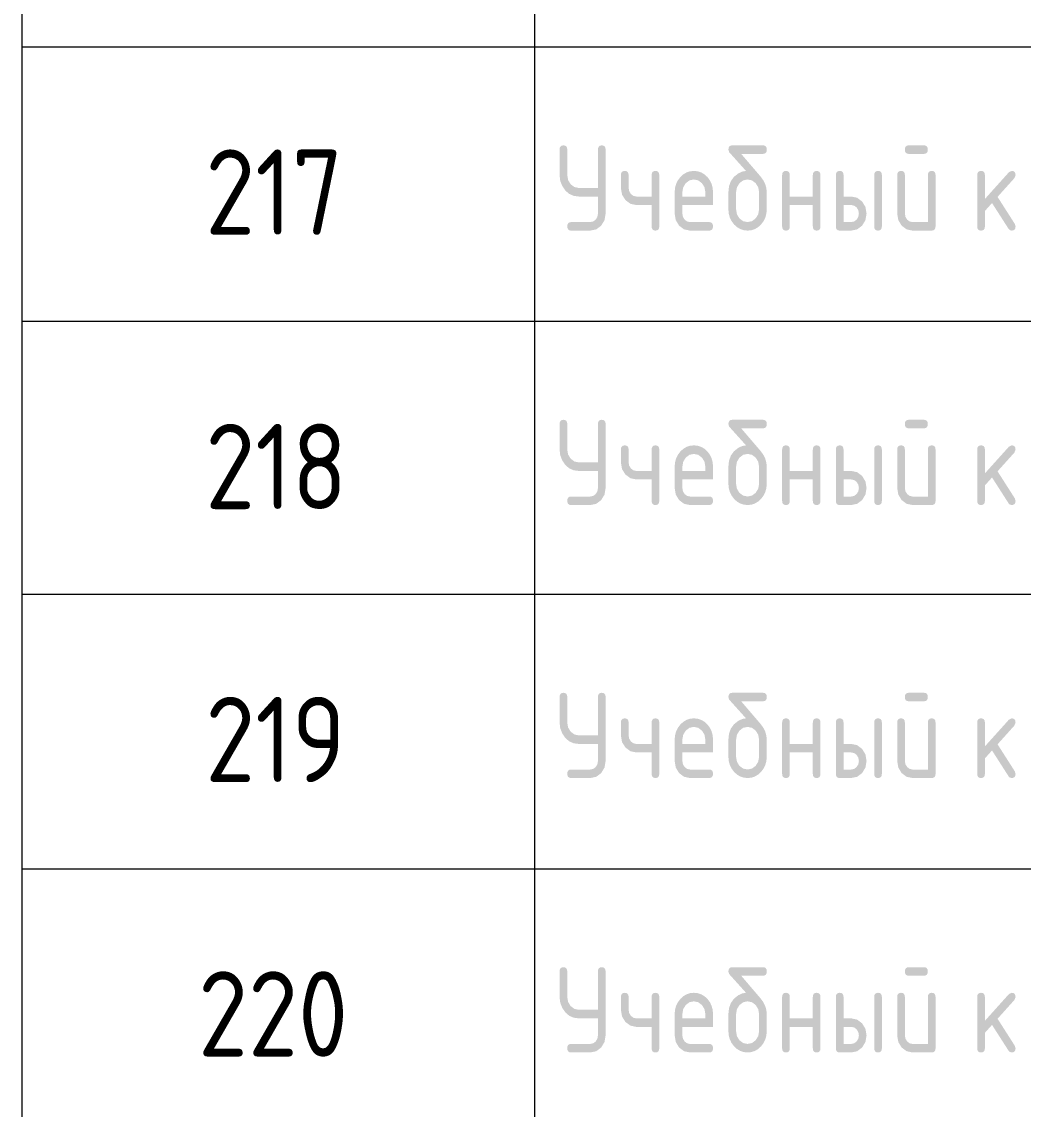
# Model space of a CAD drawing. Header units: millimetres. Extents: x -33838 to 476301, y -41806 to 120107.
# Drawn here: x 165623 to 168557, y 2246 to 5433 of the extents above; entities that cross this region are included whole.
import ezdxf

# ---------------------------------------------------------------- set-up
doc = ezdxf.new("R2010")
doc.units = ezdxf.units.MM
doc.layers.add('0_АР', color=8, linetype='Continuous', lineweight=20)
doc.styles.add('PIK', font='isocpeur.ttf', dxfattribs={"width": 0.9, "height": 250})

msp = doc.modelspace()

# ---------------------------------------------------------------- hatches: boundary and pattern name
at = {"layer": '0_АР'}
h = msp.add_hatch(color=7, dxfattribs=at)
h.dxf.hatch_style = 2
h.paths.add_polyline_path([(167311.05526, 4921.00927), (167254.88646, 4921.00927), (167239.82706, 4922.94377), (167226.72626, 4928.75387), (167215.57876, 4938.45007), (167206.37956, 4952.04277), (167200.57796, 4966.92557), (167198.66256, 4983.46197), (167198.66256, 5058.42727), (167199.36616, 5063.89377), (167201.48056, 5067.80477), (167205.01096, 5070.15527), (167209.96246, 5070.93987), (167214.88206, 5070.15527), (167218.39606, 5067.80477), (167220.50446, 5063.89377), (167221.20726, 5058.42727), (167221.20726, 4983.46197), (167223.66016, 4969.07527), (167231.07396, 4957.00367), (167241.94666, 4948.76987), (167254.88646, 4946.03447), (167311.05526, 4946.03447), (167311.05526, 5058.42727), (167311.75806, 5063.89377), (167313.86646, 5067.80477), (167317.38046, 5070.15527), (167322.30006, 5070.93987), (167327.21966, 5070.15527), (167330.73366, 5067.80477), (167332.84206, 5063.89377), (167333.54486, 5058.42727), (167333.54486, 4871.06917), (167330.28586, 4851.63887), (167320.53626, 4835.51577), (167306.02546, 4824.67757), (167288.62086, 4821.07397), (167232.39686, 4821.07397), (167227.48586, 4821.85087), (167223.99086, 4824.18837), (167221.90136, 4828.09677), (167221.20726, 4833.58657), (167221.90136, 4839.02117), (167223.99086, 4842.91587), (167227.48586, 4845.26027), (167232.39686, 4846.04407), (167288.62086, 4846.04407), (167297.21976, 4847.86307), (167304.49586, 4853.32007), (167309.40856, 4861.40917), (167311.05526, 4871.06917)])
h = msp.add_hatch(color=7, dxfattribs=at)
h.paths.add_polyline_path([(167805.72156, 4933.52187), (167805.72156, 4883.52667), (167804.68966, 4871.03047), (167801.60116, 4859.50057), (167796.46626, 4848.93187), (167789.29526, 4839.31917), (167780.64376, 4831.32917), (167771.13966, 4825.62837), (167760.77766, 4822.21167), (167749.55266, 4821.07397), (167738.31906, 4822.21167), (167727.93816, 4825.62837), (167718.41506, 4831.32917), (167709.75496, 4839.31917), (167702.56076, 4848.93187), (167697.42836, 4859.50057), (167694.35276, 4871.03047), (167693.32876, 4883.52667), (167693.32876, 4933.52187), (167695.14856, 4951.08237), (167700.61166, 4966.14697), (167709.72306, 4978.72067), (167722.48796, 4988.80877), (167734.14616, 4994.16937), (167744.97756, 4995.97457), (167695.58866, 5050.87557), (167693.32876, 5058.26187), (167694.03236, 5063.80077), (167696.14676, 5067.76347), (167699.67716, 5070.14487), (167704.62866, 5070.93987), (167794.69716, 5070.93987), (167799.58496, 5070.15527), (167803.08256, 5067.80477), (167805.18496, 5063.89377), (167805.88686, 5058.42727), (167805.18496, 5052.96937), (167803.08256, 5049.07727), (167799.58496, 5046.74577), (167794.69716, 5045.96977), (167730.81136, 5045.96977), (167787.36606, 4979.87907), (167795.39656, 4968.89187), (167801.13266, 4957.50667), (167804.57426, 4945.71837)])
h.paths.add_polyline_path([(167783.28706, 4883.52667), (167783.28706, 4933.52187), (167780.80656, 4947.86727), (167773.36516, 4959.98027), (167762.45116, 4968.24157), (167749.55266, 4971.00457), (167736.61286, 4968.24157), (167725.74016, 4959.98027), (167718.32636, 4947.86727), (167715.87346, 4933.52187), (167715.87346, 4883.52667), (167718.31256, 4869.01587), (167725.62996, 4856.90297), (167736.49576, 4848.74497), (167749.55266, 4846.04407), (167762.45116, 4848.77947), (167773.36516, 4857.01317), (167780.80656, 4869.13307)])
h = msp.add_hatch(color=7, dxfattribs=at)
h.paths.add_polyline_path([(168300.38776, 4983.46197), (168300.38776, 4833.58657), (168299.68496, 4828.09677), (168297.57656, 4824.18837), (168294.06256, 4821.85087), (168289.14296, 4821.07397), (168232.97406, 4821.07397), (168215.56946, 4824.67757), (168201.05876, 4835.51577), (168191.26086, 4851.63887), (168187.99496, 4871.06917), (168187.99496, 4983.46197), (168188.69856, 4988.92847), (168190.81296, 4992.83957), (168194.34336, 4995.18997), (168199.29486, 4995.97457), (168204.21446, 4995.18997), (168207.72846, 4992.83957), (168209.83686, 4988.92847), (168210.53966, 4983.46197), (168210.53966, 4871.06917), (168212.19326, 4861.52627), (168217.15416, 4853.43027), (168224.40266, 4847.87677), (168232.97406, 4846.04407), (168277.95326, 4846.04407), (168277.95326, 4983.46197), (168278.64746, 4988.92847), (168280.73686, 4992.83957), (168284.23196, 4995.18997), (168289.14296, 4995.97457), (168294.06256, 4995.18997), (168297.57656, 4992.83957), (168299.68496, 4988.92847)])
h.paths.add_polyline_path([(168266.48796, 5045.96977), (168221.72926, 5045.96977), (168216.81826, 5046.74577), (168213.32326, 5049.07727), (168211.23386, 5052.96937), (168210.53966, 5058.42727), (168211.23386, 5063.89377), (168213.32326, 5067.80477), (168216.81826, 5070.15527), (168221.72926, 5070.93987), (168266.48796, 5070.93987), (168271.40756, 5070.15527), (168274.92156, 5067.80477), (168277.02996, 5063.89377), (168277.73276, 5058.42727), (168277.02996, 5052.96937), (168274.92156, 5049.07727), (168271.40756, 5046.74577)])
h = msp.add_hatch(color=7, dxfattribs=at)
h.dxf.hatch_style = 2
h.paths.add_polyline_path([(167490.81966, 4983.46197), (167490.81966, 4833.58657), (167490.11686, 4828.09677), (167488.00846, 4824.18837), (167484.49446, 4821.85087), (167479.57486, 4821.07397), (167474.66386, 4821.85087), (167471.16886, 4824.18837), (167469.07936, 4828.09677), (167468.38516, 4833.58657), (167468.38516, 4896.03927), (167423.40606, 4896.03927), (167406.20806, 4899.63597), (167391.65606, 4910.42597), (167381.73416, 4926.26647), (167378.42686, 4945.04227), (167378.42686, 4983.46197), (167379.13056, 4988.92847), (167381.24496, 4992.83957), (167384.77526, 4995.18997), (167389.72676, 4995.97457), (167394.64636, 4995.18997), (167398.16036, 4992.83957), (167400.26876, 4988.92847), (167400.97156, 4983.46197), (167400.97156, 4946.03447), (167402.62516, 4936.49157), (167407.58616, 4928.39557), (167414.83466, 4922.84207), (167423.40606, 4921.00927), (167468.38516, 4921.00927), (167468.38516, 4983.46197), (167469.07936, 4988.92847), (167471.16886, 4992.83957), (167474.66386, 4995.18997), (167479.57486, 4995.97457), (167484.49446, 4995.18997), (167488.00846, 4992.83957), (167490.11686, 4988.92847)])
h = msp.add_hatch(color=7, dxfattribs=at)
h.paths.add_polyline_path([(167592.10176, 4971.00457), (167579.16196, 4968.24157), (167568.28926, 4959.98027), (167560.87536, 4947.86727), (167558.42246, 4933.52187), (167558.42246, 4921.00927), (167625.83616, 4921.00927), (167625.83616, 4933.52187), (167623.35566, 4947.86727), (167615.91426, 4959.98027), (167605.00016, 4968.24157)])
h.paths.add_polyline_path([(167558.42246, 4896.03927), (167558.42246, 4871.06917), (167560.07616, 4861.52627), (167565.03706, 4853.43027), (167572.28556, 4847.87677), (167580.85696, 4846.04407), (167637.02576, 4846.04407), (167641.94536, 4845.26027), (167645.45936, 4842.91587), (167647.56776, 4839.02117), (167648.27056, 4833.58657), (167647.56776, 4828.09677), (167645.45936, 4824.18837), (167641.94536, 4821.85087), (167637.02576, 4821.07397), (167580.85696, 4821.07397), (167563.45236, 4824.67757), (167548.94156, 4835.51577), (167539.14376, 4851.63887), (167535.87776, 4871.06917), (167535.87776, 4933.52187), (167536.90186, 4945.98627), (167539.97746, 4957.49977), (167545.10976, 4968.06237), (167552.30396, 4977.67427), (167560.96406, 4985.67287), (167570.48726, 4991.39257), (167580.86816, 4994.82827), (167592.10176, 4995.97457), (167603.46106, 4994.83937), (167613.89546, 4991.44087), (167623.40986, 4985.78917), (167632.00976, 4977.89467), (167639.10836, 4968.33367), (167644.19156, 4957.75467), (167647.24906, 4946.15247), (167648.27056, 4933.52187), (167648.27056, 4896.03927)])
h = msp.add_hatch(color=7, dxfattribs=at)
h.dxf.hatch_style = 2
h.paths.add_polyline_path([(167873.32436, 4896.03927), (167873.32436, 4833.58657), (167872.62156, 4828.09677), (167870.51316, 4824.18837), (167866.99916, 4821.85087), (167862.07956, 4821.07397), (167857.12806, 4821.85087), (167853.59776, 4824.18837), (167851.48326, 4828.09677), (167850.77966, 4833.58657), (167850.77966, 4983.46197), (167851.48326, 4988.92847), (167853.59776, 4992.83957), (167857.12806, 4995.18997), (167862.07956, 4995.97457), (167866.99916, 4995.18997), (167870.51316, 4992.83957), (167872.62156, 4988.92847), (167873.32436, 4983.46197), (167873.32436, 4921.00927), (167940.73796, 4921.00927), (167940.73796, 4983.46197), (167941.43216, 4988.92847), (167943.52166, 4992.83957), (167947.01666, 4995.18997), (167951.92766, 4995.97457), (167956.84726, 4995.18997), (167960.36126, 4992.83957), (167962.46966, 4988.92847), (167963.17246, 4983.46197), (167963.17246, 4833.58657), (167962.46966, 4828.09677), (167960.36126, 4824.18837), (167956.84726, 4821.85087), (167951.92766, 4821.07397), (167947.01666, 4821.85087), (167943.52166, 4824.18837), (167941.43216, 4828.09677), (167940.73796, 4833.58657), (167940.73796, 4896.03927)])
h = msp.add_hatch(color=7, dxfattribs=at)
h.paths.add_polyline_path([(168098.18896, 4871.06917), (168094.92296, 4851.63887), (168085.12516, 4835.51577), (168070.61436, 4824.67757), (168053.20976, 4821.07397), (168019.53046, 4821.07397), (168014.57906, 4821.85087), (168011.04866, 4824.18837), (168008.93426, 4828.09677), (168008.23056, 4833.58657), (168008.23056, 4983.46197), (168008.93426, 4988.92847), (168011.04866, 4992.83957), (168014.57906, 4995.18997), (168019.53046, 4995.97457), (168024.45006, 4995.18997), (168027.96406, 4992.83957), (168030.07246, 4988.92847), (168030.77526, 4983.46197), (168030.77526, 4921.00927), (168053.20976, 4921.00927), (168070.61436, 4917.37817), (168085.12516, 4906.51237), (168094.92296, 4890.42377)])
h.paths.add_polyline_path([(168075.69936, 4871.06917), (168074.05946, 4880.79127), (168069.19496, 4888.81837), (168061.96716, 4894.22717), (168053.20976, 4896.03927), (168030.77526, 4896.03927), (168030.77526, 4846.04407), (168053.20976, 4846.04407), (168061.85696, 4847.86307), (168069.13986, 4853.32007), (168074.05256, 4861.40917)])
h.paths.add_polyline_path([(168120.62336, 4983.46197), (168121.32616, 4988.92847), (168123.43456, 4992.83957), (168126.94856, 4995.18997), (168131.86816, 4995.97457), (168136.78776, 4995.18997), (168140.30176, 4992.83957), (168142.41016, 4988.92847), (168143.11296, 4983.46197), (168143.11296, 4833.58657), (168142.41016, 4828.09677), (168140.30176, 4824.18837), (168136.78776, 4821.85087), (168131.86816, 4821.07397), (168126.94856, 4821.85087), (168123.43456, 4824.18837), (168121.32616, 4828.09677), (168120.62336, 4833.58657)])
h = msp.add_hatch(color=7, dxfattribs=at)
h.dxf.hatch_style = 2
h.paths.add_polyline_path([(168444.98756, 4913.84347), (168515.59816, 4992.39167), (168523.59086, 4995.97457), (168528.51046, 4995.18997), (168532.02446, 4992.83957), (168534.13276, 4988.92847), (168534.83556, 4983.46197), (168531.41806, 4974.80787), (168482.08426, 4919.90687), (168532.63076, 4840.75237), (168534.83556, 4833.36607), (168534.13276, 4827.98057), (168532.02446, 4824.14007), (168528.51046, 4821.83967), (168523.59086, 4821.07397), (168518.26466, 4822.39687), (168514.22016, 4826.36567), (168465.87856, 4901.88217), (168444.98756, 4878.62087), (168444.98756, 4833.58657), (168444.28476, 4828.09677), (168442.17636, 4824.18837), (168438.66236, 4821.85087), (168433.74276, 4821.07397), (168428.79126, 4821.85087), (168425.26086, 4824.18837), (168423.14646, 4828.09677), (168422.44286, 4833.58657), (168422.44286, 4983.46197), (168423.14646, 4988.92847), (168425.26086, 4992.83957), (168428.79126, 4995.18997), (168433.74276, 4995.97457), (168438.66236, 4995.18997), (168442.17636, 4992.83957), (168444.28476, 4988.92847), (168444.98756, 4983.46197)])
h = msp.add_hatch(color=7, dxfattribs=at)
h.dxf.hatch_style = 2
h.paths.add_polyline_path([(167311.05526, 4116.67427), (167254.88646, 4116.67427), (167239.82706, 4118.60867), (167226.72626, 4124.41877), (167215.57876, 4134.11507), (167206.37956, 4147.70767), (167200.57796, 4162.59047), (167198.66256, 4179.12697), (167198.66256, 4254.09217), (167199.36616, 4259.55867), (167201.48056, 4263.46977), (167205.01096, 4265.82017), (167209.96246, 4266.60477), (167214.88206, 4265.82017), (167218.39606, 4263.46977), (167220.50446, 4259.55867), (167221.20726, 4254.09217), (167221.20726, 4179.12697), (167223.66016, 4164.74017), (167231.07396, 4152.66857), (167241.94666, 4144.43477), (167254.88646, 4141.69937), (167311.05526, 4141.69937), (167311.05526, 4254.09217), (167311.75806, 4259.55867), (167313.86646, 4263.46977), (167317.38046, 4265.82017), (167322.30006, 4266.60477), (167327.21966, 4265.82017), (167330.73366, 4263.46977), (167332.84206, 4259.55867), (167333.54486, 4254.09217), (167333.54486, 4066.73417), (167330.28586, 4047.30377), (167320.53626, 4031.18077), (167306.02546, 4020.34247), (167288.62086, 4016.73887), (167232.39686, 4016.73887), (167227.48586, 4017.51577), (167223.99086, 4019.85327), (167221.90136, 4023.76177), (167221.20726, 4029.25147), (167221.90136, 4034.68617), (167223.99086, 4038.58077), (167227.48586, 4040.92517), (167232.39686, 4041.70897), (167288.62086, 4041.70897), (167297.21976, 4043.52797), (167304.49586, 4048.98497), (167309.40856, 4057.07407), (167311.05526, 4066.73417)])
h = msp.add_hatch(color=7, dxfattribs=at)
h.paths.add_polyline_path([(167805.72156, 4129.18677), (167805.72156, 4079.19157), (167804.68966, 4066.69537), (167801.60116, 4055.16547), (167796.46626, 4044.59677), (167789.29526, 4034.98417), (167780.64376, 4026.99407), (167771.13966, 4021.29327), (167760.77766, 4017.87667), (167749.55266, 4016.73887), (167738.31906, 4017.87667), (167727.93816, 4021.29327), (167718.41506, 4026.99407), (167709.75496, 4034.98417), (167702.56076, 4044.59677), (167697.42836, 4055.16547), (167694.35276, 4066.69537), (167693.32876, 4079.19157), (167693.32876, 4129.18677), (167695.14856, 4146.74737), (167700.61166, 4161.81187), (167709.72306, 4174.38557), (167722.48796, 4184.47367), (167734.14616, 4189.83427), (167744.97756, 4191.63947), (167695.58866, 4246.54057), (167693.32876, 4253.92687), (167694.03236, 4259.46567), (167696.14676, 4263.42837), (167699.67716, 4265.80987), (167704.62866, 4266.60477), (167794.69716, 4266.60477), (167799.58496, 4265.82017), (167803.08256, 4263.46977), (167805.18496, 4259.55867), (167805.88686, 4254.09217), (167805.18496, 4248.63427), (167803.08256, 4244.74217), (167799.58496, 4242.41077), (167794.69716, 4241.63477), (167730.81136, 4241.63477), (167787.36606, 4175.54407), (167795.39656, 4164.55677), (167801.13266, 4153.17157), (167804.57426, 4141.38327)])
h.paths.add_polyline_path([(167783.28706, 4079.19157), (167783.28706, 4129.18677), (167780.80656, 4143.53217), (167773.36516, 4155.64517), (167762.45116, 4163.90647), (167749.55266, 4166.66947), (167736.61286, 4163.90647), (167725.74016, 4155.64517), (167718.32636, 4143.53217), (167715.87346, 4129.18677), (167715.87346, 4079.19157), (167718.31256, 4064.68087), (167725.62996, 4052.56787), (167736.49576, 4044.40987), (167749.55266, 4041.70897), (167762.45116, 4044.44437), (167773.36516, 4052.67817), (167780.80656, 4064.79797)])
h = msp.add_hatch(color=7, dxfattribs=at)
h.paths.add_polyline_path([(168300.38776, 4179.12697), (168300.38776, 4029.25147), (168299.68496, 4023.76177), (168297.57656, 4019.85327), (168294.06256, 4017.51577), (168289.14296, 4016.73887), (168232.97406, 4016.73887), (168215.56946, 4020.34247), (168201.05876, 4031.18077), (168191.26086, 4047.30377), (168187.99496, 4066.73417), (168187.99496, 4179.12697), (168188.69856, 4184.59347), (168190.81296, 4188.50447), (168194.34336, 4190.85487), (168199.29486, 4191.63947), (168204.21446, 4190.85487), (168207.72846, 4188.50447), (168209.83686, 4184.59347), (168210.53966, 4179.12697), (168210.53966, 4066.73417), (168212.19326, 4057.19117), (168217.15416, 4049.09527), (168224.40266, 4043.54177), (168232.97406, 4041.70897), (168277.95326, 4041.70897), (168277.95326, 4179.12697), (168278.64746, 4184.59347), (168280.73686, 4188.50447), (168284.23196, 4190.85487), (168289.14296, 4191.63947), (168294.06256, 4190.85487), (168297.57656, 4188.50447), (168299.68496, 4184.59347)])
h.paths.add_polyline_path([(168266.48796, 4241.63477), (168221.72926, 4241.63477), (168216.81826, 4242.41077), (168213.32326, 4244.74217), (168211.23386, 4248.63427), (168210.53966, 4254.09217), (168211.23386, 4259.55867), (168213.32326, 4263.46977), (168216.81826, 4265.82017), (168221.72926, 4266.60477), (168266.48796, 4266.60477), (168271.40756, 4265.82017), (168274.92156, 4263.46977), (168277.02996, 4259.55867), (168277.73276, 4254.09217), (168277.02996, 4248.63427), (168274.92156, 4244.74217), (168271.40756, 4242.41077)])
h = msp.add_hatch(color=7, dxfattribs=at)
h.dxf.hatch_style = 2
h.paths.add_polyline_path([(167490.81966, 4179.12697), (167490.81966, 4029.25147), (167490.11686, 4023.76177), (167488.00846, 4019.85327), (167484.49446, 4017.51577), (167479.57486, 4016.73887), (167474.66386, 4017.51577), (167471.16886, 4019.85327), (167469.07936, 4023.76177), (167468.38516, 4029.25147), (167468.38516, 4091.70417), (167423.40606, 4091.70417), (167406.20806, 4095.30087), (167391.65606, 4106.09087), (167381.73416, 4121.93147), (167378.42686, 4140.70717), (167378.42686, 4179.12697), (167379.13056, 4184.59347), (167381.24496, 4188.50447), (167384.77526, 4190.85487), (167389.72676, 4191.63947), (167394.64636, 4190.85487), (167398.16036, 4188.50447), (167400.26876, 4184.59347), (167400.97156, 4179.12697), (167400.97156, 4141.69937), (167402.62516, 4132.15647), (167407.58616, 4124.06047), (167414.83466, 4118.50707), (167423.40606, 4116.67427), (167468.38516, 4116.67427), (167468.38516, 4179.12697), (167469.07936, 4184.59347), (167471.16886, 4188.50447), (167474.66386, 4190.85487), (167479.57486, 4191.63947), (167484.49446, 4190.85487), (167488.00846, 4188.50447), (167490.11686, 4184.59347)])
h = msp.add_hatch(color=7, dxfattribs=at)
h.paths.add_polyline_path([(167592.10176, 4166.66947), (167579.16196, 4163.90647), (167568.28926, 4155.64517), (167560.87536, 4143.53217), (167558.42246, 4129.18677), (167558.42246, 4116.67427), (167625.83616, 4116.67427), (167625.83616, 4129.18677), (167623.35566, 4143.53217), (167615.91426, 4155.64517), (167605.00016, 4163.90647)])
h.paths.add_polyline_path([(167558.42246, 4091.70417), (167558.42246, 4066.73417), (167560.07616, 4057.19117), (167565.03706, 4049.09527), (167572.28556, 4043.54177), (167580.85696, 4041.70897), (167637.02576, 4041.70897), (167641.94536, 4040.92517), (167645.45936, 4038.58077), (167647.56776, 4034.68617), (167648.27056, 4029.25147), (167647.56776, 4023.76177), (167645.45936, 4019.85327), (167641.94536, 4017.51577), (167637.02576, 4016.73887), (167580.85696, 4016.73887), (167563.45236, 4020.34247), (167548.94156, 4031.18077), (167539.14376, 4047.30377), (167535.87776, 4066.73417), (167535.87776, 4129.18677), (167536.90186, 4141.65117), (167539.97746, 4153.16467), (167545.10976, 4163.72737), (167552.30396, 4173.33917), (167560.96406, 4181.33777), (167570.48726, 4187.05757), (167580.86816, 4190.49317), (167592.10176, 4191.63947), (167603.46106, 4190.50437), (167613.89546, 4187.10577), (167623.40986, 4181.45407), (167632.00976, 4173.55967), (167639.10836, 4163.99867), (167644.19156, 4153.41967), (167647.24906, 4141.81737), (167648.27056, 4129.18677), (167648.27056, 4091.70417)])
h = msp.add_hatch(color=7, dxfattribs=at)
h.dxf.hatch_style = 2
h.paths.add_polyline_path([(167873.32436, 4091.70417), (167873.32436, 4029.25147), (167872.62156, 4023.76177), (167870.51316, 4019.85327), (167866.99916, 4017.51577), (167862.07956, 4016.73887), (167857.12806, 4017.51577), (167853.59776, 4019.85327), (167851.48326, 4023.76177), (167850.77966, 4029.25147), (167850.77966, 4179.12697), (167851.48326, 4184.59347), (167853.59776, 4188.50447), (167857.12806, 4190.85487), (167862.07956, 4191.63947), (167866.99916, 4190.85487), (167870.51316, 4188.50447), (167872.62156, 4184.59347), (167873.32436, 4179.12697), (167873.32436, 4116.67427), (167940.73796, 4116.67427), (167940.73796, 4179.12697), (167941.43216, 4184.59347), (167943.52166, 4188.50447), (167947.01666, 4190.85487), (167951.92766, 4191.63947), (167956.84726, 4190.85487), (167960.36126, 4188.50447), (167962.46966, 4184.59347), (167963.17246, 4179.12697), (167963.17246, 4029.25147), (167962.46966, 4023.76177), (167960.36126, 4019.85327), (167956.84726, 4017.51577), (167951.92766, 4016.73887), (167947.01666, 4017.51577), (167943.52166, 4019.85327), (167941.43216, 4023.76177), (167940.73796, 4029.25147), (167940.73796, 4091.70417)])
h = msp.add_hatch(color=7, dxfattribs=at)
h.paths.add_polyline_path([(168098.18896, 4066.73417), (168094.92296, 4047.30377), (168085.12516, 4031.18077), (168070.61436, 4020.34247), (168053.20976, 4016.73887), (168019.53046, 4016.73887), (168014.57906, 4017.51577), (168011.04866, 4019.85327), (168008.93426, 4023.76177), (168008.23056, 4029.25147), (168008.23056, 4179.12697), (168008.93426, 4184.59347), (168011.04866, 4188.50447), (168014.57906, 4190.85487), (168019.53046, 4191.63947), (168024.45006, 4190.85487), (168027.96406, 4188.50447), (168030.07246, 4184.59347), (168030.77526, 4179.12697), (168030.77526, 4116.67427), (168053.20976, 4116.67427), (168070.61436, 4113.04307), (168085.12516, 4102.17727), (168094.92296, 4086.08867)])
h.paths.add_polyline_path([(168075.69936, 4066.73417), (168074.05946, 4076.45617), (168069.19496, 4084.48327), (168061.96716, 4089.89207), (168053.20976, 4091.70417), (168030.77526, 4091.70417), (168030.77526, 4041.70897), (168053.20976, 4041.70897), (168061.85696, 4043.52797), (168069.13986, 4048.98497), (168074.05256, 4057.07407)])
h.paths.add_polyline_path([(168120.62336, 4179.12697), (168121.32616, 4184.59347), (168123.43456, 4188.50447), (168126.94856, 4190.85487), (168131.86816, 4191.63947), (168136.78776, 4190.85487), (168140.30176, 4188.50447), (168142.41016, 4184.59347), (168143.11296, 4179.12697), (168143.11296, 4029.25147), (168142.41016, 4023.76177), (168140.30176, 4019.85327), (168136.78776, 4017.51577), (168131.86816, 4016.73887), (168126.94856, 4017.51577), (168123.43456, 4019.85327), (168121.32616, 4023.76177), (168120.62336, 4029.25147)])
h = msp.add_hatch(color=7, dxfattribs=at)
h.dxf.hatch_style = 2
h.paths.add_polyline_path([(168444.98756, 4109.50847), (168515.59816, 4188.05657), (168523.59086, 4191.63947), (168528.51046, 4190.85487), (168532.02446, 4188.50447), (168534.13276, 4184.59347), (168534.83556, 4179.12697), (168531.41806, 4170.47287), (168482.08426, 4115.57177), (168532.63076, 4036.41727), (168534.83556, 4029.03097), (168534.13276, 4023.64547), (168532.02446, 4019.80507), (168528.51046, 4017.50457), (168523.59086, 4016.73887), (168518.26466, 4018.06177), (168514.22016, 4022.03057), (168465.87856, 4097.54707), (168444.98756, 4074.28577), (168444.98756, 4029.25147), (168444.28476, 4023.76177), (168442.17636, 4019.85327), (168438.66236, 4017.51577), (168433.74276, 4016.73887), (168428.79126, 4017.51577), (168425.26086, 4019.85327), (168423.14646, 4023.76177), (168422.44286, 4029.25147), (168422.44286, 4179.12697), (168423.14646, 4184.59347), (168425.26086, 4188.50447), (168428.79126, 4190.85487), (168433.74276, 4191.63947), (168438.66236, 4190.85487), (168442.17636, 4188.50447), (168444.28476, 4184.59347), (168444.98756, 4179.12697)])
h = msp.add_hatch(color=7, dxfattribs=at)
h.dxf.hatch_style = 2
h.paths.add_polyline_path([(167311.05526, 3316.57247), (167254.88646, 3316.57247), (167239.82706, 3318.50697), (167226.72626, 3324.31707), (167215.57876, 3334.01327), (167206.37956, 3347.60597), (167200.57796, 3362.48877), (167198.66256, 3379.02517), (167198.66256, 3453.99047), (167199.36616, 3459.45697), (167201.48056, 3463.36807), (167205.01096, 3465.71847), (167209.96246, 3466.50307), (167214.88206, 3465.71847), (167218.39606, 3463.36807), (167220.50446, 3459.45697), (167221.20726, 3453.99047), (167221.20726, 3379.02517), (167223.66016, 3364.63847), (167231.07396, 3352.56687), (167241.94666, 3344.33307), (167254.88646, 3341.59767), (167311.05526, 3341.59767), (167311.05526, 3453.99047), (167311.75806, 3459.45697), (167313.86646, 3463.36807), (167317.38046, 3465.71847), (167322.30006, 3466.50307), (167327.21966, 3465.71847), (167330.73366, 3463.36807), (167332.84206, 3459.45697), (167333.54486, 3453.99047), (167333.54486, 3266.63237), (167330.28586, 3247.20207), (167320.53626, 3231.07897), (167306.02546, 3220.24077), (167288.62086, 3216.63717), (167232.39686, 3216.63717), (167227.48586, 3217.41407), (167223.99086, 3219.75157), (167221.90136, 3223.65997), (167221.20726, 3229.14977), (167221.90136, 3234.58437), (167223.99086, 3238.47907), (167227.48586, 3240.82347), (167232.39686, 3241.60727), (167288.62086, 3241.60727), (167297.21976, 3243.42627), (167304.49586, 3248.88327), (167309.40856, 3256.97237), (167311.05526, 3266.63237)])
h = msp.add_hatch(color=7, dxfattribs=at)
h.paths.add_polyline_path([(167805.72156, 3329.08507), (167805.72156, 3279.08987), (167804.68966, 3266.59367), (167801.60116, 3255.06377), (167796.46626, 3244.49507), (167789.29526, 3234.88237), (167780.64376, 3226.89237), (167771.13966, 3221.19157), (167760.77766, 3217.77487), (167749.55266, 3216.63717), (167738.31906, 3217.77487), (167727.93816, 3221.19157), (167718.41506, 3226.89237), (167709.75496, 3234.88237), (167702.56076, 3244.49507), (167697.42836, 3255.06377), (167694.35276, 3266.59367), (167693.32876, 3279.08987), (167693.32876, 3329.08507), (167695.14856, 3346.64557), (167700.61166, 3361.71017), (167709.72306, 3374.28387), (167722.48796, 3384.37197), (167734.14616, 3389.73257), (167744.97756, 3391.53777), (167695.58866, 3446.43887), (167693.32876, 3453.82507), (167694.03236, 3459.36397), (167696.14676, 3463.32667), (167699.67716, 3465.70807), (167704.62866, 3466.50307), (167794.69716, 3466.50307), (167799.58496, 3465.71847), (167803.08256, 3463.36807), (167805.18496, 3459.45697), (167805.88686, 3453.99047), (167805.18496, 3448.53257), (167803.08256, 3444.64047), (167799.58496, 3442.30897), (167794.69716, 3441.53297), (167730.81136, 3441.53297), (167787.36606, 3375.44227), (167795.39656, 3364.45507), (167801.13266, 3353.06987), (167804.57426, 3341.28157)])
h.paths.add_polyline_path([(167783.28706, 3279.08987), (167783.28706, 3329.08507), (167780.80656, 3343.43047), (167773.36516, 3355.54347), (167762.45116, 3363.80477), (167749.55266, 3366.56777), (167736.61286, 3363.80477), (167725.74016, 3355.54347), (167718.32636, 3343.43047), (167715.87346, 3329.08507), (167715.87346, 3279.08987), (167718.31256, 3264.57917), (167725.62996, 3252.46617), (167736.49576, 3244.30817), (167749.55266, 3241.60727), (167762.45116, 3244.34267), (167773.36516, 3252.57637), (167780.80656, 3264.69627)])
h = msp.add_hatch(color=7, dxfattribs=at)
h.paths.add_polyline_path([(168300.38776, 3379.02517), (168300.38776, 3229.14977), (168299.68496, 3223.65997), (168297.57656, 3219.75157), (168294.06256, 3217.41407), (168289.14296, 3216.63717), (168232.97406, 3216.63717), (168215.56946, 3220.24077), (168201.05876, 3231.07897), (168191.26086, 3247.20207), (168187.99496, 3266.63237), (168187.99496, 3379.02517), (168188.69856, 3384.49167), (168190.81296, 3388.40277), (168194.34336, 3390.75317), (168199.29486, 3391.53777), (168204.21446, 3390.75317), (168207.72846, 3388.40277), (168209.83686, 3384.49167), (168210.53966, 3379.02517), (168210.53966, 3266.63237), (168212.19326, 3257.08947), (168217.15416, 3248.99347), (168224.40266, 3243.43997), (168232.97406, 3241.60727), (168277.95326, 3241.60727), (168277.95326, 3379.02517), (168278.64746, 3384.49167), (168280.73686, 3388.40277), (168284.23196, 3390.75317), (168289.14296, 3391.53777), (168294.06256, 3390.75317), (168297.57656, 3388.40277), (168299.68496, 3384.49167)])
h.paths.add_polyline_path([(168266.48796, 3441.53297), (168221.72926, 3441.53297), (168216.81826, 3442.30897), (168213.32326, 3444.64047), (168211.23386, 3448.53257), (168210.53966, 3453.99047), (168211.23386, 3459.45697), (168213.32326, 3463.36807), (168216.81826, 3465.71847), (168221.72926, 3466.50307), (168266.48796, 3466.50307), (168271.40756, 3465.71847), (168274.92156, 3463.36807), (168277.02996, 3459.45697), (168277.73276, 3453.99047), (168277.02996, 3448.53257), (168274.92156, 3444.64047), (168271.40756, 3442.30897)])
h = msp.add_hatch(color=7, dxfattribs=at)
h.dxf.hatch_style = 2
h.paths.add_polyline_path([(167490.81966, 3379.02517), (167490.81966, 3229.14977), (167490.11686, 3223.65997), (167488.00846, 3219.75157), (167484.49446, 3217.41407), (167479.57486, 3216.63717), (167474.66386, 3217.41407), (167471.16886, 3219.75157), (167469.07936, 3223.65997), (167468.38516, 3229.14977), (167468.38516, 3291.60247), (167423.40606, 3291.60247), (167406.20806, 3295.19917), (167391.65606, 3305.98917), (167381.73416, 3321.82977), (167378.42686, 3340.60547), (167378.42686, 3379.02517), (167379.13056, 3384.49167), (167381.24496, 3388.40277), (167384.77526, 3390.75317), (167389.72676, 3391.53777), (167394.64636, 3390.75317), (167398.16036, 3388.40277), (167400.26876, 3384.49167), (167400.97156, 3379.02517), (167400.97156, 3341.59767), (167402.62516, 3332.05477), (167407.58616, 3323.95877), (167414.83466, 3318.40527), (167423.40606, 3316.57247), (167468.38516, 3316.57247), (167468.38516, 3379.02517), (167469.07936, 3384.49167), (167471.16886, 3388.40277), (167474.66386, 3390.75317), (167479.57486, 3391.53777), (167484.49446, 3390.75317), (167488.00846, 3388.40277), (167490.11686, 3384.49167)])
h = msp.add_hatch(color=7, dxfattribs=at)
h.paths.add_polyline_path([(167592.10176, 3366.56777), (167579.16196, 3363.80477), (167568.28926, 3355.54347), (167560.87536, 3343.43047), (167558.42246, 3329.08507), (167558.42246, 3316.57247), (167625.83616, 3316.57247), (167625.83616, 3329.08507), (167623.35566, 3343.43047), (167615.91426, 3355.54347), (167605.00016, 3363.80477)])
h.paths.add_polyline_path([(167558.42246, 3291.60247), (167558.42246, 3266.63237), (167560.07616, 3257.08947), (167565.03706, 3248.99347), (167572.28556, 3243.43997), (167580.85696, 3241.60727), (167637.02576, 3241.60727), (167641.94536, 3240.82347), (167645.45936, 3238.47907), (167647.56776, 3234.58437), (167648.27056, 3229.14977), (167647.56776, 3223.65997), (167645.45936, 3219.75157), (167641.94536, 3217.41407), (167637.02576, 3216.63717), (167580.85696, 3216.63717), (167563.45236, 3220.24077), (167548.94156, 3231.07897), (167539.14376, 3247.20207), (167535.87776, 3266.63237), (167535.87776, 3329.08507), (167536.90186, 3341.54947), (167539.97746, 3353.06297), (167545.10976, 3363.62557), (167552.30396, 3373.23747), (167560.96406, 3381.23607), (167570.48726, 3386.95577), (167580.86816, 3390.39147), (167592.10176, 3391.53777), (167603.46106, 3390.40267), (167613.89546, 3387.00407), (167623.40986, 3381.35237), (167632.00976, 3373.45797), (167639.10836, 3363.89697), (167644.19156, 3353.31787), (167647.24906, 3341.71567), (167648.27056, 3329.08507), (167648.27056, 3291.60247)])
h = msp.add_hatch(color=7, dxfattribs=at)
h.dxf.hatch_style = 2
h.paths.add_polyline_path([(167873.32436, 3291.60247), (167873.32436, 3229.14977), (167872.62156, 3223.65997), (167870.51316, 3219.75157), (167866.99916, 3217.41407), (167862.07956, 3216.63717), (167857.12806, 3217.41407), (167853.59776, 3219.75157), (167851.48326, 3223.65997), (167850.77966, 3229.14977), (167850.77966, 3379.02517), (167851.48326, 3384.49167), (167853.59776, 3388.40277), (167857.12806, 3390.75317), (167862.07956, 3391.53777), (167866.99916, 3390.75317), (167870.51316, 3388.40277), (167872.62156, 3384.49167), (167873.32436, 3379.02517), (167873.32436, 3316.57247), (167940.73796, 3316.57247), (167940.73796, 3379.02517), (167941.43216, 3384.49167), (167943.52166, 3388.40277), (167947.01666, 3390.75317), (167951.92766, 3391.53777), (167956.84726, 3390.75317), (167960.36126, 3388.40277), (167962.46966, 3384.49167), (167963.17246, 3379.02517), (167963.17246, 3229.14977), (167962.46966, 3223.65997), (167960.36126, 3219.75157), (167956.84726, 3217.41407), (167951.92766, 3216.63717), (167947.01666, 3217.41407), (167943.52166, 3219.75157), (167941.43216, 3223.65997), (167940.73796, 3229.14977), (167940.73796, 3291.60247)])
h = msp.add_hatch(color=7, dxfattribs=at)
h.paths.add_polyline_path([(168098.18896, 3266.63237), (168094.92296, 3247.20207), (168085.12516, 3231.07897), (168070.61436, 3220.24077), (168053.20976, 3216.63717), (168019.53046, 3216.63717), (168014.57906, 3217.41407), (168011.04866, 3219.75157), (168008.93426, 3223.65997), (168008.23056, 3229.14977), (168008.23056, 3379.02517), (168008.93426, 3384.49167), (168011.04866, 3388.40277), (168014.57906, 3390.75317), (168019.53046, 3391.53777), (168024.45006, 3390.75317), (168027.96406, 3388.40277), (168030.07246, 3384.49167), (168030.77526, 3379.02517), (168030.77526, 3316.57247), (168053.20976, 3316.57247), (168070.61436, 3312.94137), (168085.12516, 3302.07557), (168094.92296, 3285.98697)])
h.paths.add_polyline_path([(168075.69936, 3266.63237), (168074.05946, 3276.35447), (168069.19496, 3284.38157), (168061.96716, 3289.79037), (168053.20976, 3291.60247), (168030.77526, 3291.60247), (168030.77526, 3241.60727), (168053.20976, 3241.60727), (168061.85696, 3243.42627), (168069.13986, 3248.88327), (168074.05256, 3256.97237)])
h.paths.add_polyline_path([(168120.62336, 3379.02517), (168121.32616, 3384.49167), (168123.43456, 3388.40277), (168126.94856, 3390.75317), (168131.86816, 3391.53777), (168136.78776, 3390.75317), (168140.30176, 3388.40277), (168142.41016, 3384.49167), (168143.11296, 3379.02517), (168143.11296, 3229.14977), (168142.41016, 3223.65997), (168140.30176, 3219.75157), (168136.78776, 3217.41407), (168131.86816, 3216.63717), (168126.94856, 3217.41407), (168123.43456, 3219.75157), (168121.32616, 3223.65997), (168120.62336, 3229.14977)])
h = msp.add_hatch(color=7, dxfattribs=at)
h.dxf.hatch_style = 2
h.paths.add_polyline_path([(168444.98756, 3309.40667), (168515.59816, 3387.95487), (168523.59086, 3391.53777), (168528.51046, 3390.75317), (168532.02446, 3388.40277), (168534.13276, 3384.49167), (168534.83556, 3379.02517), (168531.41806, 3370.37107), (168482.08426, 3315.47007), (168532.63076, 3236.31557), (168534.83556, 3228.92927), (168534.13276, 3223.54377), (168532.02446, 3219.70327), (168528.51046, 3217.40287), (168523.59086, 3216.63717), (168518.26466, 3217.96007), (168514.22016, 3221.92887), (168465.87856, 3297.44537), (168444.98756, 3274.18407), (168444.98756, 3229.14977), (168444.28476, 3223.65997), (168442.17636, 3219.75157), (168438.66236, 3217.41407), (168433.74276, 3216.63717), (168428.79126, 3217.41407), (168425.26086, 3219.75157), (168423.14646, 3223.65997), (168422.44286, 3229.14977), (168422.44286, 3379.02517), (168423.14646, 3384.49167), (168425.26086, 3388.40277), (168428.79126, 3390.75317), (168433.74276, 3391.53777), (168438.66236, 3390.75317), (168442.17636, 3388.40277), (168444.28476, 3384.49167), (168444.98756, 3379.02517)])
h = msp.add_hatch(color=7, dxfattribs=at)
h.dxf.hatch_style = 2
h.paths.add_polyline_path([(167311.05526, 2512.23747), (167254.88646, 2512.23747), (167239.82706, 2514.17187), (167226.72626, 2519.98197), (167215.57876, 2529.67827), (167206.37956, 2543.27087), (167200.57796, 2558.15367), (167198.66256, 2574.69017), (167198.66256, 2649.65537), (167199.36616, 2655.12187), (167201.48056, 2659.03297), (167205.01096, 2661.38337), (167209.96246, 2662.16797), (167214.88206, 2661.38337), (167218.39606, 2659.03297), (167220.50446, 2655.12187), (167221.20726, 2649.65537), (167221.20726, 2574.69017), (167223.66016, 2560.30337), (167231.07396, 2548.23177), (167241.94666, 2539.99797), (167254.88646, 2537.26257), (167311.05526, 2537.26257), (167311.05526, 2649.65537), (167311.75806, 2655.12187), (167313.86646, 2659.03297), (167317.38046, 2661.38337), (167322.30006, 2662.16797), (167327.21966, 2661.38337), (167330.73366, 2659.03297), (167332.84206, 2655.12187), (167333.54486, 2649.65537), (167333.54486, 2462.29737), (167330.28586, 2442.86697), (167320.53626, 2426.74397), (167306.02546, 2415.90567), (167288.62086, 2412.30207), (167232.39686, 2412.30207), (167227.48586, 2413.07897), (167223.99086, 2415.41647), (167221.90136, 2419.32497), (167221.20726, 2424.81467), (167221.90136, 2430.24937), (167223.99086, 2434.14397), (167227.48586, 2436.48837), (167232.39686, 2437.27217), (167288.62086, 2437.27217), (167297.21976, 2439.09117), (167304.49586, 2444.54817), (167309.40856, 2452.63727), (167311.05526, 2462.29737)])
h = msp.add_hatch(color=7, dxfattribs=at)
h.paths.add_polyline_path([(167805.72156, 2524.75007), (167805.72156, 2474.75477), (167804.68966, 2462.25857), (167801.60116, 2450.72867), (167796.46626, 2440.15997), (167789.29526, 2430.54737), (167780.64376, 2422.55727), (167771.13966, 2416.85657), (167760.77766, 2413.43987), (167749.55266, 2412.30207), (167738.31906, 2413.43987), (167727.93816, 2416.85657), (167718.41506, 2422.55727), (167709.75496, 2430.54737), (167702.56076, 2440.15997), (167697.42836, 2450.72867), (167694.35276, 2462.25857), (167693.32876, 2474.75477), (167693.32876, 2524.75007), (167695.14856, 2542.31057), (167700.61166, 2557.37507), (167709.72306, 2569.94877), (167722.48796, 2580.03687), (167734.14616, 2585.39747), (167744.97756, 2587.20267), (167695.58866, 2642.10377), (167693.32876, 2649.49007), (167694.03236, 2655.02887), (167696.14676, 2658.99157), (167699.67716, 2661.37307), (167704.62866, 2662.16797), (167794.69716, 2662.16797), (167799.58496, 2661.38337), (167803.08256, 2659.03297), (167805.18496, 2655.12187), (167805.88686, 2649.65537), (167805.18496, 2644.19747), (167803.08256, 2640.30537), (167799.58496, 2637.97397), (167794.69716, 2637.19797), (167730.81136, 2637.19797), (167787.36606, 2571.10727), (167795.39656, 2560.11997), (167801.13266, 2548.73477), (167804.57426, 2536.94657)])
h.paths.add_polyline_path([(167783.28706, 2474.75477), (167783.28706, 2524.75007), (167780.80656, 2539.09537), (167773.36516, 2551.20837), (167762.45116, 2559.46967), (167749.55266, 2562.23267), (167736.61286, 2559.46967), (167725.74016, 2551.20837), (167718.32636, 2539.09537), (167715.87346, 2524.75007), (167715.87346, 2474.75477), (167718.31256, 2460.24407), (167725.62996, 2448.13107), (167736.49576, 2439.97307), (167749.55266, 2437.27217), (167762.45116, 2440.00757), (167773.36516, 2448.24137), (167780.80656, 2460.36117)])
h = msp.add_hatch(color=7, dxfattribs=at)
h.paths.add_polyline_path([(168300.38776, 2574.69017), (168300.38776, 2424.81467), (168299.68496, 2419.32497), (168297.57656, 2415.41647), (168294.06256, 2413.07897), (168289.14296, 2412.30207), (168232.97406, 2412.30207), (168215.56946, 2415.90567), (168201.05876, 2426.74397), (168191.26086, 2442.86697), (168187.99496, 2462.29737), (168187.99496, 2574.69017), (168188.69856, 2580.15667), (168190.81296, 2584.06767), (168194.34336, 2586.41807), (168199.29486, 2587.20267), (168204.21446, 2586.41807), (168207.72846, 2584.06767), (168209.83686, 2580.15667), (168210.53966, 2574.69017), (168210.53966, 2462.29737), (168212.19326, 2452.75437), (168217.15416, 2444.65847), (168224.40266, 2439.10497), (168232.97406, 2437.27217), (168277.95326, 2437.27217), (168277.95326, 2574.69017), (168278.64746, 2580.15667), (168280.73686, 2584.06767), (168284.23196, 2586.41807), (168289.14296, 2587.20267), (168294.06256, 2586.41807), (168297.57656, 2584.06767), (168299.68496, 2580.15667)])
h.paths.add_polyline_path([(168266.48796, 2637.19797), (168221.72926, 2637.19797), (168216.81826, 2637.97397), (168213.32326, 2640.30537), (168211.23386, 2644.19747), (168210.53966, 2649.65537), (168211.23386, 2655.12187), (168213.32326, 2659.03297), (168216.81826, 2661.38337), (168221.72926, 2662.16797), (168266.48796, 2662.16797), (168271.40756, 2661.38337), (168274.92156, 2659.03297), (168277.02996, 2655.12187), (168277.73276, 2649.65537), (168277.02996, 2644.19747), (168274.92156, 2640.30537), (168271.40756, 2637.97397)])
h = msp.add_hatch(color=7, dxfattribs=at)
h.dxf.hatch_style = 2
h.paths.add_polyline_path([(167490.81966, 2574.69017), (167490.81966, 2424.81467), (167490.11686, 2419.32497), (167488.00846, 2415.41647), (167484.49446, 2413.07897), (167479.57486, 2412.30207), (167474.66386, 2413.07897), (167471.16886, 2415.41647), (167469.07936, 2419.32497), (167468.38516, 2424.81467), (167468.38516, 2487.26737), (167423.40606, 2487.26737), (167406.20806, 2490.86407), (167391.65606, 2501.65407), (167381.73416, 2517.49467), (167378.42686, 2536.27047), (167378.42686, 2574.69017), (167379.13056, 2580.15667), (167381.24496, 2584.06767), (167384.77526, 2586.41807), (167389.72676, 2587.20267), (167394.64636, 2586.41807), (167398.16036, 2584.06767), (167400.26876, 2580.15667), (167400.97156, 2574.69017), (167400.97156, 2537.26257), (167402.62516, 2527.71967), (167407.58616, 2519.62377), (167414.83466, 2514.07027), (167423.40606, 2512.23747), (167468.38516, 2512.23747), (167468.38516, 2574.69017), (167469.07936, 2580.15667), (167471.16886, 2584.06767), (167474.66386, 2586.41807), (167479.57486, 2587.20267), (167484.49446, 2586.41807), (167488.00846, 2584.06767), (167490.11686, 2580.15667)])
h = msp.add_hatch(color=7, dxfattribs=at)
h.paths.add_polyline_path([(167592.10176, 2562.23267), (167579.16196, 2559.46967), (167568.28926, 2551.20837), (167560.87536, 2539.09537), (167558.42246, 2524.75007), (167558.42246, 2512.23747), (167625.83616, 2512.23747), (167625.83616, 2524.75007), (167623.35566, 2539.09537), (167615.91426, 2551.20837), (167605.00016, 2559.46967)])
h.paths.add_polyline_path([(167558.42246, 2487.26737), (167558.42246, 2462.29737), (167560.07616, 2452.75437), (167565.03706, 2444.65847), (167572.28556, 2439.10497), (167580.85696, 2437.27217), (167637.02576, 2437.27217), (167641.94536, 2436.48837), (167645.45936, 2434.14397), (167647.56776, 2430.24937), (167648.27056, 2424.81467), (167647.56776, 2419.32497), (167645.45936, 2415.41647), (167641.94536, 2413.07897), (167637.02576, 2412.30207), (167580.85696, 2412.30207), (167563.45236, 2415.90567), (167548.94156, 2426.74397), (167539.14376, 2442.86697), (167535.87776, 2462.29737), (167535.87776, 2524.75007), (167536.90186, 2537.21437), (167539.97746, 2548.72787), (167545.10976, 2559.29057), (167552.30396, 2568.90237), (167560.96406, 2576.90097), (167570.48726, 2582.62077), (167580.86816, 2586.05637), (167592.10176, 2587.20267), (167603.46106, 2586.06757), (167613.89546, 2582.66897), (167623.40986, 2577.01727), (167632.00976, 2569.12287), (167639.10836, 2559.56187), (167644.19156, 2548.98287), (167647.24906, 2537.38057), (167648.27056, 2524.75007), (167648.27056, 2487.26737)])
h = msp.add_hatch(color=7, dxfattribs=at)
h.dxf.hatch_style = 2
h.paths.add_polyline_path([(167873.32436, 2487.26737), (167873.32436, 2424.81467), (167872.62156, 2419.32497), (167870.51316, 2415.41647), (167866.99916, 2413.07897), (167862.07956, 2412.30207), (167857.12806, 2413.07897), (167853.59776, 2415.41647), (167851.48326, 2419.32497), (167850.77966, 2424.81467), (167850.77966, 2574.69017), (167851.48326, 2580.15667), (167853.59776, 2584.06767), (167857.12806, 2586.41807), (167862.07956, 2587.20267), (167866.99916, 2586.41807), (167870.51316, 2584.06767), (167872.62156, 2580.15667), (167873.32436, 2574.69017), (167873.32436, 2512.23747), (167940.73796, 2512.23747), (167940.73796, 2574.69017), (167941.43216, 2580.15667), (167943.52166, 2584.06767), (167947.01666, 2586.41807), (167951.92766, 2587.20267), (167956.84726, 2586.41807), (167960.36126, 2584.06767), (167962.46966, 2580.15667), (167963.17246, 2574.69017), (167963.17246, 2424.81467), (167962.46966, 2419.32497), (167960.36126, 2415.41647), (167956.84726, 2413.07897), (167951.92766, 2412.30207), (167947.01666, 2413.07897), (167943.52166, 2415.41647), (167941.43216, 2419.32497), (167940.73796, 2424.81467), (167940.73796, 2487.26737)])
h = msp.add_hatch(color=7, dxfattribs=at)
h.paths.add_polyline_path([(168098.18896, 2462.29737), (168094.92296, 2442.86697), (168085.12516, 2426.74397), (168070.61436, 2415.90567), (168053.20976, 2412.30207), (168019.53046, 2412.30207), (168014.57906, 2413.07897), (168011.04866, 2415.41647), (168008.93426, 2419.32497), (168008.23056, 2424.81467), (168008.23056, 2574.69017), (168008.93426, 2580.15667), (168011.04866, 2584.06767), (168014.57906, 2586.41807), (168019.53046, 2587.20267), (168024.45006, 2586.41807), (168027.96406, 2584.06767), (168030.07246, 2580.15667), (168030.77526, 2574.69017), (168030.77526, 2512.23747), (168053.20976, 2512.23747), (168070.61436, 2508.60627), (168085.12516, 2497.74047), (168094.92296, 2481.65187)])
h.paths.add_polyline_path([(168075.69936, 2462.29737), (168074.05946, 2472.01937), (168069.19496, 2480.04647), (168061.96716, 2485.45527), (168053.20976, 2487.26737), (168030.77526, 2487.26737), (168030.77526, 2437.27217), (168053.20976, 2437.27217), (168061.85696, 2439.09117), (168069.13986, 2444.54817), (168074.05256, 2452.63727)])
h.paths.add_polyline_path([(168120.62336, 2574.69017), (168121.32616, 2580.15667), (168123.43456, 2584.06767), (168126.94856, 2586.41807), (168131.86816, 2587.20267), (168136.78776, 2586.41807), (168140.30176, 2584.06767), (168142.41016, 2580.15667), (168143.11296, 2574.69017), (168143.11296, 2424.81467), (168142.41016, 2419.32497), (168140.30176, 2415.41647), (168136.78776, 2413.07897), (168131.86816, 2412.30207), (168126.94856, 2413.07897), (168123.43456, 2415.41647), (168121.32616, 2419.32497), (168120.62336, 2424.81467)])
h = msp.add_hatch(color=7, dxfattribs=at)
h.dxf.hatch_style = 2
h.paths.add_polyline_path([(168444.98756, 2505.07167), (168515.59816, 2583.61977), (168523.59086, 2587.20267), (168528.51046, 2586.41807), (168532.02446, 2584.06767), (168534.13276, 2580.15667), (168534.83556, 2574.69017), (168531.41806, 2566.03607), (168482.08426, 2511.13497), (168532.63076, 2431.98047), (168534.83556, 2424.59417), (168534.13276, 2419.20867), (168532.02446, 2415.36827), (168528.51046, 2413.06777), (168523.59086, 2412.30207), (168518.26466, 2413.62507), (168514.22016, 2417.59377), (168465.87856, 2493.11027), (168444.98756, 2469.84897), (168444.98756, 2424.81467), (168444.28476, 2419.32497), (168442.17636, 2415.41647), (168438.66236, 2413.07897), (168433.74276, 2412.30207), (168428.79126, 2413.07897), (168425.26086, 2415.41647), (168423.14646, 2419.32497), (168422.44286, 2424.81467), (168422.44286, 2574.69017), (168423.14646, 2580.15667), (168425.26086, 2584.06767), (168428.79126, 2586.41807), (168433.74276, 2587.20267), (168438.66236, 2586.41807), (168442.17636, 2584.06767), (168444.28476, 2580.15667), (168444.98756, 2574.69017)])

# ---------------------------------------------------------------- linework, layer by layer
at = {"layer": '0_АР', "color": 7, "lineweight": 0}
for points in [[(165622.59136, 20315.10737), (165622.59136, -3963.11163)], [(167125.42796, 8690.34897), (167125.42796, 7763.24697), (167125.42796, 6958.91187), (167125.42796, 6158.81017), (167125.42796, 5358.70847), (167125.42796, 4554.37337), (167125.42796, 3754.27167), (167125.42796, 2949.93657), (167125.42796, 2149.83487), (167125.42796, 1345.49977), (167125.42796, 545.39807), (167125.42796, -254.70363), (167125.42796, -1059.03873), (167125.42796, -1859.14043), (167125.42796, -2663.47553), (167125.42796, -3463.57723), (167125.42796, -3963.11163)], [(177124.58286, 5358.70847), (175126.44516, 5358.70847), (167125.42796, 5358.70847), (165622.59136, 5358.70847)], [(177124.58286, 4554.37337), (175126.44516, 4554.37337), (167125.42796, 4554.37337), (165622.59136, 4554.37337)], [(177124.58286, 3754.27167), (175126.44516, 3754.27167), (167125.42796, 3754.27167), (165622.59136, 3754.27167)], [(177124.58286, 2949.93657), (175126.44516, 2949.93657), (167125.42796, 2949.93657), (165622.59136, 2949.93657)]]:
    msp.add_lwpolyline(points, dxfattribs=at)

# ---------------------------------------------------------------- texts
at = {"layer": '0_АР', "color": 7, "char_height": 250, "attachment_point": 1, "style": 'PIK'}
for s, insert in [('{\\fGOSTCommon|b0|i0|c0;217}', (166160.22586, 5058.95147)), ('{\\fGOSTCommon|b0|i0|c0;218}', (166160.22586, 4254.61807)), ('{\\fGOSTCommon|b0|i0|c0;219}', (166160.22586, 3454.51537)), ('{\\fGOSTCommon|b0|i0|c0;220}', (166139.05916, 2650.18197))]:
    msp.add_mtext(s, dxfattribs=dict(at, insert=insert))

doc.saveas('drawing.dxf')
